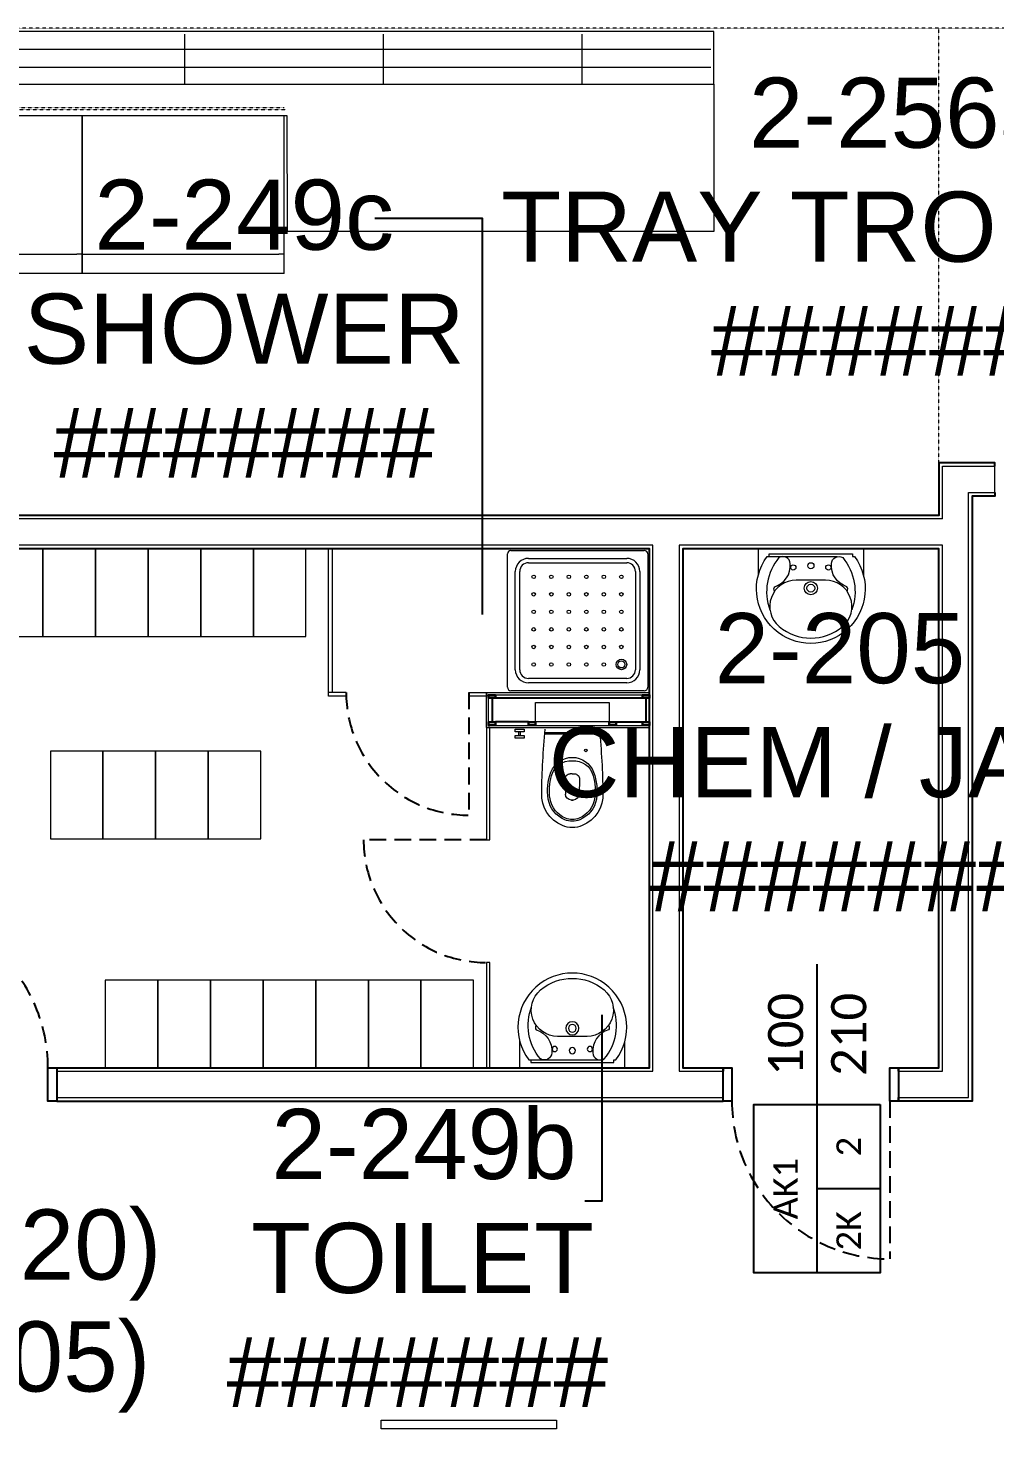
# Model space of a CAD drawing. Header units: centimetres. Extents: x -678439 to 55805, y -426864 to 17948.
# Drawn here: x 49563 to 50115, y 16045 to 16844 of the extents above; entities that cross this region are included whole.
import ezdxf
from ezdxf.enums import TextEntityAlignment as Align

# ---------------------------------------------------------------- set-up
doc = ezdxf.new("R2010")
doc.units = ezdxf.units.CM
doc.header["$LTSCALE"] = 0.01
doc.header["$MEASUREMENT"] = 0
doc.linetypes.add('DASHED2', pattern=[9.525, 6.35, -3.175])
doc.linetypes.add('HIDDEN', pattern=[9.525, 6.35, -3.175])
doc.layers.get('0').update_dxf_attribs({"lineweight": 0})
for name, color, linetype in [('AG-02', 152, 'Continuous'), ('AG-DOOR', 2, 'Continuous'), ('AG-DOOR-NOTATION-WOODDEN', 60, 'Continuous'), ('AG-DOOR-OPENING', 9, 'HIDDEN'), ('AG-PLASTER', 73, 'Continuous'), ('AG-STEEL', 122, 'Continuous'), ('V_KOT', 2, 'Continuous')]:
    doc.layers.add(name, color=color, linetype=linetype)
for name, color, linetype, lineweight in [('AG-Furniture', 9, 'Continuous', 9), ('AG-Wall', 4, 'Continuous', 20), ('AG-Wall-Cold Room Panel', 1, 'Continuous', 18), ('AG-WALL-GYP-GREEN', 83, 'Continuous', 20), ('AI-040', 2, 'Continuous', 20), ('AI-040 @ 250', 2, 'Continuous', 20), ('SP1-Equipment', 4, 'Continuous', 9), ('SP2-Flooring', 4, 'DASHED2', 9)]:
    doc.layers.add(name, color=color, linetype=linetype, lineweight=lineweight)
doc.styles.add('ALANLAR_B8$0$ALANLAR_B8$0$VIVA_100', font='arial.ttf', dxfattribs={"height": 25})
doc.styles.add('Arial', font='arial.ttf')
doc.styles.add('CALIBRI LIGHT', font='calibril.ttf')

# ---------------------------------------------------------------- blocks, each defined once
blk = doc.blocks.new('Slab_10_1', base_point=(-17693.1, -5461.9))
at = {"layer": 'SP1-Equipment', "color": 7, "linetype": 'Continuous', "lineweight": 18, "flags": 128}
blk.add_lwpolyline([(-17693.1, -5461.9), (-17693.3, -4619.9), (-7754.6, -4619.9), (-7754.6, -5461.9), (-10184.3, -5461.9), (-10186.8, -4801.1), (-11387.6, -4801.1), (-11469.1, -4801.1), (-12507.6, -4801.1), (-12508.3, -5461.9), (-12591.1, -5461.9), (-12588.6, -4698.5), (-13239.1, -4698.5), (-13239.1, -5461.9), (-13267.7, -5461.9), (-13267.7, -4674.9), (-16239.1, -4674.9), (-16239.1, -5461.9), (-16441.6, -5461.9), (-16439.1, -4694.4), (-17589.1, -4694.4), (-17586.6, -5461.9)], close=True, dxfattribs=at)
blk = doc.blocks.new('Wall_174_1', base_point=(-16439.4, -4766))
at = {"layer": 'SP1-Equipment', "color": 7, "linetype": 'DASHED2', "lineweight": 20}
for p, q in [((-10204.9, -4756), (-16439.4, -4756)), ((-16439.4, -4756), (-16439.4, -4766)), ((-16439.4, -4766), (-10194.9, -4766))]:
    blk.add_line(p, q, dxfattribs=at)
blk = doc.blocks.new('Wall_264_1', base_point=(-11294.2, -7049.5))
at = {"layer": 'SP1-Equipment', "color": 7, "linetype": 'Continuous', "lineweight": 13}
for p, q in [((-11294.2, -7049.5), (-11294.2, -7549.5)), ((-10994.2, -7049.5), (-11294.2, -7049.5)), ((-10994.2, -7549.5), (-10994.2, -7049.5)), ((-11294.2, -7549.5), (-10994.2, -7549.5))]:
    blk.add_line(p, q, dxfattribs=at)
blk = doc.blocks.new('Wall_265_1', base_point=(-11594.2, -7049.5))
at = {"layer": 'SP1-Equipment', "color": 7, "linetype": 'Continuous', "lineweight": 13}
for p, q in [((-11594.2, -7049.5), (-11594.2, -7549.5)), ((-11294.2, -7049.5), (-11594.2, -7049.5)), ((-11294.2, -7549.5), (-11294.2, -7049.5)), ((-11594.2, -7549.5), (-11294.2, -7549.5))]:
    blk.add_line(p, q, dxfattribs=at)
blk = doc.blocks.new('Wall_266_1', base_point=(-11894.2, -7049.5))
at = {"layer": 'SP1-Equipment', "color": 7, "linetype": 'Continuous', "lineweight": 13}
for p, q in [((-11894.2, -7049.5), (-11894.2, -7549.5)), ((-11594.2, -7049.5), (-11894.2, -7049.5)), ((-11594.2, -7549.5), (-11594.2, -7049.5)), ((-11894.2, -7549.5), (-11594.2, -7549.5))]:
    blk.add_line(p, q, dxfattribs=at)
blk = doc.blocks.new('Wall_267_1', base_point=(-10994.2, -7049.5))
at = {"layer": 'SP1-Equipment', "color": 7, "linetype": 'Continuous', "lineweight": 13}
for p, q in [((-10994.2, -7049.5), (-10994.2, -7549.5)), ((-10694.2, -7049.5), (-10994.2, -7049.5)), ((-10694.2, -7549.5), (-10694.2, -7049.5)), ((-10994.2, -7549.5), (-10694.2, -7549.5))]:
    blk.add_line(p, q, dxfattribs=at)
blk = doc.blocks.new('Wall_269_1', base_point=(-10694.2, -7049.5))
at = {"layer": 'SP1-Equipment', "color": 7, "linetype": 'Continuous', "lineweight": 13}
for p, q in [((-10694.2, -7049.5), (-10694.2, -7549.5)), ((-10394.2, -7049.5), (-10694.2, -7049.5)), ((-10394.2, -7549.5), (-10394.2, -7049.5)), ((-10694.2, -7549.5), (-10394.2, -7549.5))]:
    blk.add_line(p, q, dxfattribs=at)
blk = doc.blocks.new('Wall_270_1', base_point=(-10394.2, -7049.5))
at = {"layer": 'SP1-Equipment', "color": 7, "linetype": 'Continuous', "lineweight": 13}
for p, q in [((-10394.2, -7049.5), (-10394.2, -7549.5)), ((-10094.2, -7049.5), (-10394.2, -7049.5)), ((-10094.2, -7549.5), (-10094.2, -7049.5)), ((-10394.2, -7549.5), (-10094.2, -7549.5))]:
    blk.add_line(p, q, dxfattribs=at)
blk = doc.blocks.new('Wall_310_1', base_point=(-10945.7, -8224.5))
at = {"layer": 'SP1-Equipment', "color": 7, "linetype": 'Continuous', "lineweight": 13}
for p, q in [((-10945.7, -8224.5), (-10945.7, -8724.5)), ((-10645.7, -8224.5), (-10945.7, -8224.5)), ((-10645.7, -8724.5), (-10645.7, -8224.5)), ((-10945.7, -8724.5), (-10645.7, -8724.5))]:
    blk.add_line(p, q, dxfattribs=at)
blk = doc.blocks.new('Wall_311_1', base_point=(-11245.7, -8224.5))
at = {"layer": 'SP1-Equipment', "color": 7, "linetype": 'Continuous', "lineweight": 13}
for p, q in [((-11245.7, -8224.5), (-11245.7, -8724.5)), ((-10945.7, -8224.5), (-11245.7, -8224.5)), ((-10945.7, -8724.5), (-10945.7, -8224.5)), ((-11245.7, -8724.5), (-10945.7, -8724.5))]:
    blk.add_line(p, q, dxfattribs=at)
blk = doc.blocks.new('Wall_312_1', base_point=(-10645.7, -8224.5))
at = {"layer": 'SP1-Equipment', "color": 7, "linetype": 'Continuous', "lineweight": 13}
for p, q in [((-10645.7, -8224.5), (-10645.7, -8724.5)), ((-10345.7, -8224.5), (-10645.7, -8224.5)), ((-10345.7, -8724.5), (-10345.7, -8224.5)), ((-10645.7, -8724.5), (-10345.7, -8724.5))]:
    blk.add_line(p, q, dxfattribs=at)
blk = doc.blocks.new('Wall_313_1', base_point=(-11545.7, -8224.5))
at = {"layer": 'SP1-Equipment', "color": 7, "linetype": 'Continuous', "lineweight": 13}
for p, q in [((-11545.7, -8224.5), (-11545.7, -8724.5)), ((-11245.7, -8224.5), (-11545.7, -8224.5)), ((-11245.7, -8724.5), (-11245.7, -8224.5)), ((-11545.7, -8724.5), (-11245.7, -8724.5))]:
    blk.add_line(p, q, dxfattribs=at)
blk = doc.blocks.new('Bain marie 3 right')
at = {"layer": 'SP1-Equipment', "color": 7, "linetype": 'Continuous', "lineweight": 20}
for p, q in [((0.3, 898.6), (0.3, 790)), ((0.3, 898.6), (1152.1, 898.6)), ((1152.1, 790), (1152.1, 898.6)), ((0.3, 790), (0.1, 790)), ((0.1, 790), (0.1, 0)), ((0.3, 790), (30.3, 790)), ((1099.1, 790), (30.3, 790)), ((1122.1, 790), (1099.1, 790)), ((1152.1, 790), (1122.1, 790)), ((1152.1, 0), (1152.1, 790)), ((0.1, 0), (1099.1, 0)), ((1099.1, 0), (1152.1, 0))]:
    blk.add_line(p, q, dxfattribs=at)
blk = doc.blocks.new('Tray rail long straight')
at = {"layer": 'SP1-Equipment', "color": 7, "linetype": 'Continuous', "lineweight": 13}
for p, q in [((0, 8772.5), (300, 8772.5)), ((94, 15), (94, 8757.5)), ((197, 15), (197, 8757.5)), ((300, 0), (300, 8772.5)), ((0, 7662.2), (285, 7662.2)), ((285, 7662.2), (285, 7661.7)), ((0, 6662.2), (285, 6662.2)), ((0, 5691.3), (285, 5691.3)), ((0, 4662.2), (285, 4662.2)), ((0, 3662.2), (285, 3662.2)), ((0, 2662.2), (285, 2662.2)), ((0, 1662.2), (285, 1662.2)), ((0, 662.2), (285, 662.2)), ((0, 0), (300.7, 0))]:
    blk.add_line(p, q, dxfattribs=at)
blk = doc.blocks.new('Wall_295_1', base_point=(-10605.9, -9549.6))
at = {"layer": 'SP1-Equipment', "color": 7, "linetype": 'Continuous', "lineweight": 13}
for p, q in [((-10605.9, -9549.6), (-10605.9, -10049.6)), ((-10305.9, -9549.6), (-10605.9, -9549.6)), ((-10305.9, -10049.6), (-10305.9, -9549.6)), ((-10605.9, -10049.6), (-10305.9, -10049.6))]:
    blk.add_line(p, q, dxfattribs=at)
blk = doc.blocks.new('Wall_296_1', base_point=(-10905.9, -9549.6))
at = {"layer": 'SP1-Equipment', "color": 7, "linetype": 'Continuous', "lineweight": 13}
for p, q in [((-10905.9, -9549.6), (-10905.9, -10049.6)), ((-10605.9, -9549.6), (-10905.9, -9549.6)), ((-10605.9, -10049.6), (-10605.9, -9549.6)), ((-10905.9, -10049.6), (-10605.9, -10049.6))]:
    blk.add_line(p, q, dxfattribs=at)
blk = doc.blocks.new('Wall_297_1', base_point=(-10005.9, -9549.6))
at = {"layer": 'SP1-Equipment', "color": 7, "linetype": 'Continuous', "lineweight": 13}
for p, q in [((-10005.9, -9549.6), (-10005.9, -10049.6)), ((-9705.9, -9549.6), (-10005.9, -9549.6)), ((-9705.9, -10049.6), (-9705.9, -9549.6)), ((-10005.9, -10049.6), (-9705.9, -10049.6))]:
    blk.add_line(p, q, dxfattribs=at)
blk = doc.blocks.new('Wall_298_1', base_point=(-10305.9, -9549.6))
at = {"layer": 'SP1-Equipment', "color": 7, "linetype": 'Continuous', "lineweight": 13}
for p, q in [((-10305.9, -9549.6), (-10305.9, -10049.6)), ((-10005.9, -9549.6), (-10305.9, -9549.6)), ((-10005.9, -10049.6), (-10005.9, -9549.6)), ((-10305.9, -10049.6), (-10005.9, -10049.6))]:
    blk.add_line(p, q, dxfattribs=at)
blk = doc.blocks.new('Wall_299_1', base_point=(-9405.9, -9549.6))
at = {"layer": 'SP1-Equipment', "color": 7, "linetype": 'Continuous', "lineweight": 13}
for p, q in [((-9405.9, -9549.6), (-9405.9, -10049.6)), ((-9105.9, -9549.6), (-9405.9, -9549.6)), ((-9105.9, -10049.6), (-9105.9, -9549.6)), ((-9405.9, -10049.6), (-9105.9, -10049.6))]:
    blk.add_line(p, q, dxfattribs=at)
blk = doc.blocks.new('Wall_300_1', base_point=(-9705.9, -9549.6))
at = {"layer": 'SP1-Equipment', "color": 7, "linetype": 'Continuous', "lineweight": 13}
for p, q in [((-9705.9, -9549.6), (-9705.9, -10049.6)), ((-9405.9, -9549.6), (-9705.9, -9549.6)), ((-9405.9, -10049.6), (-9405.9, -9549.6)), ((-9705.9, -10049.6), (-9405.9, -10049.6))]:
    blk.add_line(p, q, dxfattribs=at)
blk = doc.blocks.new('Wall_301_1', base_point=(-11205.9, -9549.6))
at = {"layer": 'SP1-Equipment', "color": 7, "linetype": 'Continuous', "lineweight": 13}
for p, q in [((-11205.9, -9549.6), (-11205.9, -10049.6)), ((-10905.9, -9549.6), (-11205.9, -9549.6)), ((-10905.9, -10049.6), (-10905.9, -9549.6)), ((-11205.9, -10049.6), (-10905.9, -10049.6))]:
    blk.add_line(p, q, dxfattribs=at)
blk = doc.blocks.new('A$C10196342')
at = {"layer": 'SP1-Equipment', "color": 7, "linetype": 'Continuous', "lineweight": 13, "xscale": 0.9977159984263106, "yscale": 1.132937581788915, "zscale": 999.9999999999994, "rotation": 90}
blk.add_blockref('Tray rail long straight', (-2354.6, -3919.9), dxfattribs=at)
at = {"layer": 'SP1-Equipment', "color": 7, "linetype": 'Continuous', "lineweight": 18}
blk.add_blockref('Slab_10_1', (-12293.1, -4761.9), dxfattribs=at)
at = {"layer": 'SP1-Equipment', "color": 7, "lineweight": 35}
blk.add_blockref('Wall_174_1', (-11039.4, -4066), dxfattribs=at)
at = {"layer": 'SP1-Equipment', "color": 7, "linetype": 'Continuous', "lineweight": 20, "xscale": 1.000068868895937, "zscale": 999.9999999999994, "rotation": 180}
for p in [(-5955.5, -4101.1), (-4803.4, -4101.1)]:
    blk.add_blockref('Bain marie 3 right', p, dxfattribs=at)
at = {"layer": 'SP1-Equipment', "color": 7, "lineweight": 13}
for name, p in [('Wall_266_1', (-6480, -6570)), ('Wall_265_1', (-6180, -6570)), ('Wall_264_1', (-5880, -6570)), ('Wall_267_1', (-5580, -6570)), ('Wall_269_1', (-5280, -6570)), ('Wall_270_1', (-4980, -6570)), ('Wall_313_1', (-6137.3, -7724.5)), ('Wall_311_1', (-5837.3, -7724.5)), ('Wall_310_1', (-5537.3, -7724.5)), ('Wall_312_1', (-5237.3, -7724.5)), ('Wall_301_1', (-5824.1, -9030)), ('Wall_296_1', (-5524.1, -9030)), ('Wall_295_1', (-5224.1, -9030)), ('Wall_298_1', (-4924.1, -9030)), ('Wall_297_1', (-4624.1, -9030)), ('Wall_300_1', (-4324.1, -9030)), ('Wall_299_1', (-4024.1, -9030))]:
    blk.add_blockref(name, p, dxfattribs=at)
blk = doc.blocks.new('*U93')
at = {"style": 'Arial'}
for tag, p in [('NO', (1.676, 0.8)), ('MAHAL', (1.676, -1.8)), ('ALAN', (1.676, -4.4))]:
    blk.add_attdef(tag, text='', height=1.6, dxfattribs=at).set_placement(p, align=Align.MIDDLE_CENTER)
blk = doc.blocks.new('*U260')
for p, q in [((0, -492.7), (0, 492.7)), ((-492.7, 0), (2190.6, 0))]:
    blk.add_line(p, q)
at = {"const_width": 328.5}
for points in [[(0, 164.2, 0.414214), (-164.2, 0, 0.414214)], [(0, -164.2, 0.414214), (164.2, 0, 0.414214)]]:
    blk.add_lwpolyline(points, format="xyb", dxfattribs=at)
blk.add_circle((0, 0), 328.5)
at = {"style": 'ALANLAR_B8$0$ALANLAR_B8$0$VIVA_100'}
for tag, p in [('%%P0.00', (1896.6, 136.9)), ('-0.07', (1833.7, -501.6))]:
    blk.add_attdef(tag, text='', height=400, dxfattribs=at).set_placement(p, align=Align.RIGHT)
blk = doc.blocks.new('KAPI-100_2')
at = {"layer": 'AG-DOOR', "ltscale": 0.3}
for points in [[(-24, 95), (-24, 100), (-5, 100), (-5, 95)], [(-24, 0), (-24, 5), (-5, 5), (-5, 0)]]:
    blk.add_lwpolyline(points, close=True, dxfattribs=at)
at = {"layer": 'AG-DOOR-OPENING', "ltscale": 150}
blk.add_lwpolyline([(-24, 5), (-114, 5)], dxfattribs=at)
blk.add_arc((-24, 5), 90, 90, 180, dxfattribs=at)
blk = doc.blocks.new('A$C365753B7')
at = {"ltscale": 1000}
for p, q in [((-357.2, -323.1), (-357.2, 436.9)), ((-337.2, 456.9), (422.8, 456.9)), ((-237.2, 411.9), (322.8, 411.9)), ((442.8, 436.9), (442.8, -323.1)), ((-312.2, -223.1), (-312.2, 336.9)), ((-287.2, -223.1), (-287.2, 336.9)), ((-237.2, 386.9), (322.8, 386.9)), ((372.8, 336.9), (372.8, -223.1)), ((397.8, 336.9), (397.8, -223.1)), ((322.8, -273.1), (-237.2, -273.1)), ((322.8, -298.1), (-237.2, -298.1)), ((422.8, -343.1), (-337.2, -343.1))]:
    blk.add_line(p, q, dxfattribs=at)
for centre, radius in [((-207.2, 306.9), 10), ((-107.2, 306.9), 10), ((-7.2, 306.9), 10), ((92.8, 306.9), 10), ((192.8, 306.9), 10), ((292.8, 306.9), 10), ((-207.2, 206.9), 10), ((-107.2, 206.9), 10), ((-7.2, 206.9), 10), ((92.8, 206.9), 10), ((192.8, 206.9), 10), ((292.8, 206.9), 10), ((-207.2, 106.9), 10), ((-107.2, 106.9), 10), ((-7.2, 106.9), 10), ((92.8, 106.9), 10), ((192.8, 106.9), 10), ((292.8, 106.9), 10), ((-207.2, 6.9), 10), ((-107.2, 6.9), 10), ((-7.2, 6.9), 10), ((92.8, 6.9), 10), ((192.8, 6.9), 10), ((292.8, 6.9), 10), ((-207.2, -93.1), 10), ((-107.2, -93.1), 10), ((-7.2, -93.1), 10), ((92.8, -93.1), 10), ((192.8, -93.1), 10), ((292.8, -93.1), 10), ((-207.2, -193.1), 10), ((-107.2, -193.1), 10), ((-7.2, -193.1), 10), ((92.8, -193.1), 10), ((192.8, -193.1), 10), ((292.8, -193.1), 30), ((292.8, -193.1), 20)]:
    blk.add_circle(centre, radius, dxfattribs=at)
for centre, radius, start, end in [((-337.2, 436.9), 20, 90, 180), ((-237.2, 336.9), 75, 90, 180), ((322.8, 336.9), 75, 0, 90), ((422.8, 436.9), 20, 0, 90), ((-237.2, 336.9), 50, 90, 180), ((322.8, 336.9), 50, 0, 90), ((-237.2, -223.1), 75, 180, 270), ((-237.2, -223.1), 50, 180, 270), ((322.8, -223.1), 50, 270, 0), ((322.8, -223.1), 75, 270, 0), ((-337.2, -323.1), 20, 180, 270), ((422.8, -323.1), 20, 270, 0)]:
    blk.add_arc(centre, radius, start, end, dxfattribs=at)
blk = doc.blocks.new('gomme-klozet')
for p, q in [((35, 305.9), (15, 305.9)), ((35, 295.9), (15, 295.9)), ((20, -155.9), (20, 157.7)), ((28, -155.9), (28, 157.7)), ((253.5, 0.9), (253.5, 12.5)), ((253.5, 0.9), (253.5, -10.7)), ((284.3, 42.5), (369.2, 39.9)), ((403.1, 5), (403.1, 0.9)), ((403.1, 0.9), (403.1, 5)), ((403.1, 0.9), (403.1, -3.2)), ((403.1, -3.2), (403.1, 0.9)), ((284.3, -40.7), (369.2, -38.2))]:
    blk.add_line(p, q)
for points in [[(0, 325.9), (0, 275.9), (15, 275.9), (15, 325.9)], [(35, 325.9), (35, 275.9), (50, 275.9), (50, 325.9)], [(-152.5, 210.8), (-152.5, -209.2), (-42.5, -209.2), (-42.5, 210.8)]]:
    blk.add_lwpolyline(points, close=True)
for centre, radius, start, end in [((452.6, -4823.6), 5000, 91.03182, 95.19398), ((372.9, -14.1), 190, 22.02431, 93.1129), ((120, 78.4), 7.5, 90, 270), ((120, 78.4), 7.5, 270, 90), ((290, 0.9), 130, 110.57991, 180), ((289.5, 11.8), 110, 103.19326, 185.68241), ((349.8, -158.3), 300, 80.87192, 110.57991), ((349.8, -158.3), 290, 80.87192, 107.12731), ((372.9, -14.1), 144, 22.02431, 80.87192), ((372.9, -14.1), 154, 22.02431, 80.87192), ((290, 0.9), 130, 180, 249.42009), ((289.5, -10), 110, 174.31759, 256.80674), ((283.5, 12.5), 30, 88.293, 180), ((368.1, 5), 35, 0, 88.293), ((410, 0.9), 104, 0, 22.02431), ((410, 0.9), 104, 337.97569, 0), ((410, 0.9), 114, 0, 22.02431), ((410, 0.9), 114, 337.97569, 0), ((410, 0.9), 150, 0, 22.02431), ((410, 0.9), 150, 337.97569, 0), ((120, -76.6), 7.5, 90, 270), ((120, -76.6), 7.5, 270, 90), ((283.5, -10.7), 30, 180, 271.707), ((372.9, 15.9), 190, 266.8871, 337.97569), ((368.1, -3.2), 35, 271.707, 0), ((372.9, 15.9), 144, 279.12808, 337.97569), ((372.9, 15.9), 154, 279.12808, 337.97569), ((452.6, 4825.4), 5000, 264.80602, 268.96818), ((349.8, 160), 300, 249.42009, 279.12808), ((349.8, 160), 290, 252.87269, 279.12808)]:
    blk.add_arc(centre, radius, start, end)
at = {"layer": 'AG-STEEL'}
for points in [[(-22.5, 250.8), (-42.5, 250.8), (-42.5, 210.8), (-22.5, 210.8)], [(-22.5, 250.8), (-42.5, 250.8), (-42.5, 210.8), (-22.5, 210.8)], [(-24.5, 248.8), (-40.5, 248.8), (-40.5, 212.8), (-24.5, 212.8)], [(-24.5, 248.8), (-40.5, 248.8), (-40.5, 212.8), (-24.5, 212.8)], [(-22.5, -209.2), (-42.5, -209.2), (-42.5, -249.2), (-22.5, -249.2)], [(-22.5, -209.2), (-42.5, -209.2), (-42.5, -249.2), (-22.5, -249.2)], [(-24.5, -211.2), (-40.5, -211.2), (-40.5, -247.2), (-24.5, -247.2)], [(-24.5, -211.2), (-40.5, -211.2), (-40.5, -247.2), (-24.5, -247.2)]]:
    blk.add_lwpolyline(points, close=True, dxfattribs=at)
blk = doc.blocks.new('A$C43686071')
for p, q in [((53.96, 60.96), (38.77, 60.96)), ((49.46, 54.65), (49.46, 15.96)), ((53.96, 0.96), (38.77, 0.96))]:
    blk.add_line(p, q)
for points in [[(50.96, 7.28), (49.46, 7.28), (49.46, 6.09, -1.989975), (49.46, 55.84), (49.46, 54.65), (50.96, 54.65)], [(9.6, 12.86, 0.69845), (36.04, 22.56), (36.04, 39.37, 0.69845), (9.6, 49.06, 0.366646), (9.6, 12.86)]]:
    blk.add_lwpolyline(points, format="xyb", close=True)
for points in [[(29.73, 51.6, -0.361215), (32.28, 51.57, 0.349763), (45.46, 42.67, 0.574856), (48.9, 49.13, 0.271647), (19.16, 54.25, 0.271647)], [(29.73, 10.33, 0.361215), (32.28, 10.36, -0.349763), (45.46, 19.26, -0.574856), (48.9, 12.8, -0.271647), (19.16, 7.68, -0.271647)]]:
    blk.add_lwpolyline(points, format="xyb")
for centre, radius in [((43.28, 40.96), 1.5), ((31.46, 30.96), 3.75), ((31.46, 30.96), 2.25), ((44.21, 30.96), 1.75), ((43.28, 20.96), 1.5)]:
    blk.add_circle(centre, radius)
blk = doc.blocks.new('*U273')
blk.add_lwpolyline([(1000, -450), (2200, -450), (2200, 450), (1000, 450)], close=True)
for points in [[(2200, 0), (0, 0)], [(1600, -450), (1600, 0)]]:
    blk.add_lwpolyline(points)
at = {"style": 'CALIBRI LIGHT'}
for tag, height, p in [('GENİŞLİK', 250, (500, 225)), ('KAPIKODU', 175, (1600, 225)), ('YÜKSEKLİK', 250, (500, -225)), ('KATTAKI.SAYISI', 175, (1300, -225)), ('BULUNDUGU.KAT', 175, (1900, -225))]:
    blk.add_attdef(tag, text='', height=height, dxfattribs=at).set_placement(p, align=Align.MIDDLE_CENTER)

msp = doc.modelspace()

# ---------------------------------------------------------------- linework, layer by layer
at = {"layer": 'AG-PLASTER'}
for points in [[(50114.68, 16593.87), (50114.68, 16595.87), (50082.68, 16595.87), (50082.68, 16565.87), (48861.68, 16565.87), (48861.68, 16843.82), (48837.68, 16843.82), (48837.68, 16565.87), (48537.68, 16565.87), (48537.68, 16255.87), (48519.68, 16255.87)], [(50114.68, 16578.87), (50114.68, 16576.87), (50101.68, 16576.87), (50101.68, 16231.87), (50059.68, 16231.87), (50059.68, 16233.87)], [(49579.68, 16250.87), (49917.68, 16250.87), (49917.68, 16546.87), (49181.68, 16546.87), (49181.68, 16250.87), (49479.68, 16250.87)], [(50059.68, 16248.87), (50059.68, 16250.87), (50082.68, 16250.87), (50082.68, 16546.87), (49936.68, 16546.87), (49936.68, 16250.87), (49959.68, 16250.87), (49959.68, 16248.87)], [(49579.68, 16231.87), (49959.68, 16231.87), (49959.68, 16233.87)]]:
    msp.add_lwpolyline(points, dxfattribs=at)
at = {"layer": 'AG-Wall'}
for p, q in [((50114.68, 16578.87), (50114.68, 16593.87)), ((50099.68, 16233.87), (50099.68, 16578.87)), ((50099.68, 16578.87), (50114.68, 16578.87)), ((49579.68, 16248.87), (49579.68, 16233.87)), ((49959.68, 16248.87), (49959.68, 16233.87)), ((50059.68, 16248.87), (50059.68, 16233.87)), ((50059.68, 16233.87), (50099.68, 16233.87))]:
    msp.add_line(p, q, dxfattribs=at)
for points in [[(50084.68, 16563.87), (50084.68, 16593.87), (50114.68, 16593.87)], [(50084.68, 16563.87), (48859.68, 16563.87)], [(49579.68, 16248.87), (49919.68, 16248.87), (49919.68, 16548.87), (49179.68, 16548.87), (49179.68, 16248.87), (49479.68, 16248.87)], [(50059.68, 16248.87), (50084.68, 16248.87), (50084.68, 16548.87), (49934.68, 16548.87), (49934.68, 16248.87), (49959.68, 16248.87)], [(49579.68, 16233.87), (49959.68, 16233.87)], [(49579.68, 16233.87), (49959.68, 16233.87)]]:
    msp.add_lwpolyline(points, dxfattribs=at)
at = {"layer": 'AG-Wall-Cold Room Panel', "ltscale": 1000}
msp.add_lwpolyline([(49764.68, 16049.87), (49864.68, 16049.87), (49864.68, 16044.87), (49764.68, 16044.87)], close=True, dxfattribs=at)
at = {"layer": 'SP2-Flooring'}
msp.add_line((50082.68, 16595.87), (50082.68, 16843.82), dxfattribs=at)

# ---------------------------------------------------------------- block references
at = {"rotation": 90.00000000000001}
msp.add_blockref('KAPI-100_2', (50059.68, 16255.87), dxfattribs=at)
at = {"layer": 'AG-DOOR-NOTATION-WOODDEN', "ltscale": 0.3}
ref = msp.add_blockref('*U273', (50013.27, 16309.89), dxfattribs=dict(at, xscale=-0.08000000000000002, yscale=0.08000000000000002, zscale=0.08000000000000002, rotation=90))
ref.add_attrib('BULUNDUGU.KAT', '2K', dxfattribs={"layer": '0', "height": 14, "rotation": 90, "style": 'CALIBRI LIGHT'}).set_placement((50031.27, 16157.89), align=Align.MIDDLE_CENTER)
ref.add_attrib('KATTAKI.SAYISI', '2', dxfattribs={"layer": '0', "height": 14, "rotation": 90, "style": 'CALIBRI LIGHT'}).set_placement((50031.27, 16205.89), align=Align.MIDDLE_CENTER)
ref.add_attrib('KAPIKODU', 'AK1', dxfattribs={"layer": '0', "height": 14, "rotation": 90, "style": 'CALIBRI LIGHT'}).set_placement((49995.27, 16181.89), align=Align.MIDDLE_CENTER)
ref.add_attrib('YÜKSEKLİK', '210', dxfattribs={"layer": '0', "height": 20, "rotation": 90, "style": 'CALIBRI LIGHT'}).set_placement((50031.27, 16269.89), align=Align.MIDDLE_CENTER)
ref.add_attrib('GENİŞLİK', '100', dxfattribs={"layer": '0', "height": 20, "rotation": 90, "style": 'CALIBRI LIGHT'}).set_placement((49995.27, 16269.89), align=Align.MIDDLE_CENTER)
at = {"layer": 'AG-Furniture', "rotation": 89.99999999999999}
msp.add_blockref('A$C43686071', (50040.65, 16492.91), dxfattribs=at)

# ---------------------------------------------------------------- next in the draw order: block references
at = {"layer": 'SP1-Equipment', "xscale": 0.1, "yscale": 0.1, "zscale": 0.1}
msp.add_blockref('A$C10196342', (50189.8, 17203.87), dxfattribs=at)

# ---------------------------------------------------------------- next in the draw order: linework, layer by layer
at = {"layer": 'AG-02', "ltscale": 0.01}
for p, q in [((49827.93, 16461.62), (49827.93, 16448.12)), ((49913.68, 16461.62), (49829.93, 16461.62)), ((49915.68, 16461.62), (49915.68, 16448.12)), ((49848.68, 16448.12), (49829.93, 16448.12)), ((49898.68, 16448.12), (49913.68, 16448.12))]:
    msp.add_line(p, q, dxfattribs=at)
at = {"layer": 'AG-DOOR-OPENING', "ltscale": 150}
for points in [[(49814.68, 16464.87), (49814.68, 16394.87, -0.414214), (49744.68, 16464.87, 7872499998.08258)], [(49824.68, 16380.87), (49754.68, 16380.87, 0.414214), (49824.68, 16310.87, -7872499998.08258)]]:
    msp.add_lwpolyline(points, format="xyb", dxfattribs=at)
at = {"layer": 'AG-Furniture'}
for points in [[(49744.68, 16462.87), (49734.68, 16462.87), (49734.68, 16546.87), (49736.68, 16546.87), (49736.68, 16464.87)], [(49744.68, 16462.87), (49744.68, 16464.87), (49734.68, 16464.87)], [(49824.68, 16462.87), (49814.68, 16462.87), (49814.68, 16464.87), (49824.68, 16464.87), (49824.68, 16462.87)], [(49824.68, 16444.87), (49824.68, 16380.87), (49826.68, 16380.87), (49826.68, 16444.87), (49824.68, 16444.87)]]:
    msp.add_lwpolyline(points, dxfattribs=at)
msp.add_lwpolyline([(49824.68, 16310.87), (49824.68, 16250.87), (49826.68, 16250.87), (49826.68, 16310.87)], close=True, dxfattribs=at)
at = {"layer": 'AG-STEEL', "ltscale": 10}
for points in [[(49829.93, 16463.62), (49829.93, 16461.62), (49825.93, 16461.62), (49825.93, 16463.62)], [(49826.13, 16461.82), (49826.13, 16463.42), (49829.73, 16463.42), (49829.73, 16461.82)], [(49917.68, 16463.62), (49917.68, 16461.62), (49913.68, 16461.62), (49913.68, 16463.62)], [(49913.88, 16461.82), (49913.88, 16463.42), (49917.48, 16463.42), (49917.48, 16461.82)], [(49829.93, 16448.12), (49829.93, 16446.12), (49825.93, 16446.12), (49825.93, 16448.12)], [(49826.13, 16446.32), (49826.13, 16447.92), (49829.73, 16447.92), (49829.73, 16446.32)], [(49917.68, 16448.12), (49917.68, 16446.12), (49913.68, 16446.12), (49913.68, 16448.12)], [(49913.88, 16446.32), (49913.88, 16447.92), (49917.48, 16447.92), (49917.48, 16446.32)]]:
    msp.add_lwpolyline(points, close=True, dxfattribs=at)
at = {"layer": 'AG-WALL-GYP-GREEN'}
for p, q in [((49824.68, 16444.87), (49824.68, 16464.87)), ((49825.93, 16446.12), (49825.93, 16463.62))]:
    msp.add_line(p, q, dxfattribs=at)
for points in [[(49824.68, 16464.87), (49917.68, 16464.87)], [(49825.93, 16463.62), (49917.68, 16463.62)], [(49824.68, 16444.87), (49917.68, 16444.87)], [(49825.93, 16446.12), (49917.68, 16446.12)]]:
    msp.add_lwpolyline(points, dxfattribs=at)
at = {"layer": 'AI-040', "color": 2, "linetype": 'Continuous', "lineweight": -2, "transparency": 33554610}
for points in [[(49761.11, 16735.35), (49822.26, 16735.35), (49822.26, 16509.41)], [(49890.55, 16281), (49890.55, 16174.7), (49880.73, 16174.7)]]:
    msp.add_lwpolyline(points, dxfattribs=at)
at = {"layer": 'SP2-Flooring'}
msp.add_line((50247.68, 16843.82), (48861.68, 16843.82), dxfattribs=at)

# ---------------------------------------------------------------- next in the draw order: block references
at = {"rotation": 270}
msp.add_blockref('KAPI-100_2', (49479.68, 16226.87), dxfattribs=at)
at = {"layer": 'AG-Furniture', "xscale": 0.1, "yscale": 0.1, "zscale": 0.1}
msp.add_blockref('A$C365753B7', (49872.4, 16500.18), dxfattribs=at)
at = {"layer": 'AG-Furniture', "xscale": -0.1, "yscale": 0.1, "zscale": 0.1, "rotation": 90}
msp.add_blockref('gomme-klozet', (49873.77, 16443.87), dxfattribs=at)
at = {"layer": 'AG-Furniture', "xscale": -1, "rotation": 90}
msp.add_blockref('A$C43686071', (49904.65, 16304.83), dxfattribs=at)
at = {"layer": 'AI-040 @ 250', "color": 2, "linetype": 'Continuous', "lineweight": -2, "transparency": 33554610, "xscale": 25, "yscale": 25, "zscale": 25}
for p, values in [((50019.48, 16775.53), {'ALAN': '#######', 'MAHAL': 'TRAY TROLLEYS', 'NO': '2-256a'}), ((49644.69, 16717.36), {'ALAN': '#######', 'MAHAL': 'SHOWER', 'NO': '2-249c'}), ((49984.39, 16470.16), {'ALAN': '#######', 'MAHAL': 'CHEM / JAN.', 'NO': '2-205'})]:
    msp.add_blockref('*U93', p, dxfattribs=at).add_auto_attribs(values)
at = {"layer": 'AI-040 @ 250', "color": 2, "linetype": 'Continuous', "lineweight": -2, "transparency": 33554610}
ref = msp.add_blockref('*U93', (49830.38, 16187.42), dxfattribs=dict(at, xscale=-25, yscale=25, zscale=25))
ref.add_attrib('ALAN', '#######', dxfattribs={"layer": '0', "height": 40, "style": 'Arial'}).set_placement((49785.33, 16077.42), align=Align.MIDDLE_CENTER)
ref.add_attrib('MAHAL', 'TOILET', dxfattribs={"layer": '0', "height": 40, "style": 'Arial'}).set_placement((49788.28, 16142.42), align=Align.MIDDLE_CENTER)
ref.add_attrib('NO', '2-249b', dxfattribs={"layer": '0', "height": 40, "style": 'Arial'}).set_placement((49789.13, 16207.42), align=Align.MIDDLE_CENTER)
at = {"layer": 'V_KOT'}
ref = msp.add_blockref('*U260', (49243.14, 16116.38), dxfattribs=dict(at, xscale=0.1, yscale=0.1, zscale=0.1))
ref.add_attrib('-0.07', '   +8.05 (+60.05)', dxfattribs={"layer": '0', "height": 40, "style": 'ALANLAR_B8$0$ALANLAR_B8$0$VIVA_100'}).set_placement((49426.51, 16066.22), align=Align.CENTER)
ref.add_attrib('%%P0.00', '   +8.20 (+60.20)', dxfattribs={"layer": '0', "height": 40, "style": 'ALANLAR_B8$0$ALANLAR_B8$0$VIVA_100'}).set_placement((49432.8, 16130.06), align=Align.CENTER)

doc.saveas('drawing.dxf')
